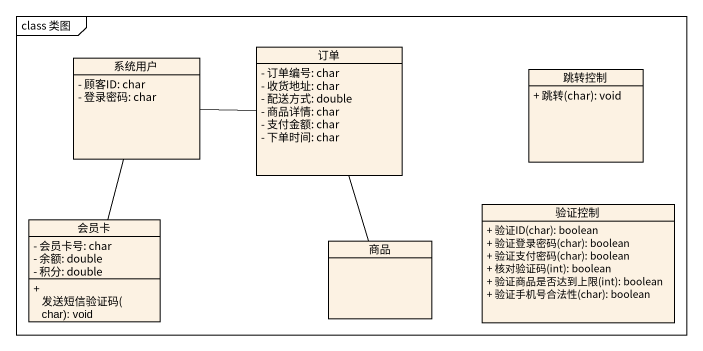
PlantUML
@startuml
mainframe class 类图
hide circle
hide empty members
skinparam classAttributeIconSize 0
class 系统用户 {
  - 顾客ID: char
  - 登录密码: char
}
class 订单 {
  - 订单编号: char
  - 收货地址: char
  - 配送方式: double
  - 商品详情: char
  - 支付金额: char
  - 下单时间: char
}
class 跳转控制 {
  + 跳转(char): void
}
class 会员卡 {
  - 会员卡号: char
  - 余额: double
  - 积分: double
  + 发送短信验证码(char): void
}
class 验证控制 {
  + 验证ID(char): boolean
  + 验证登录密码(char): boolean
  + 验证支付密码(char): boolean
  + 核对验证码(int): boolean
  + 验证商品是否达到上限(int): boolean
  + 验证手机号合法性(char): boolean
}
class 商品
系统用户 -- 会员卡
订单 -left- 系统用户
订单 -- 商品
@enduml
